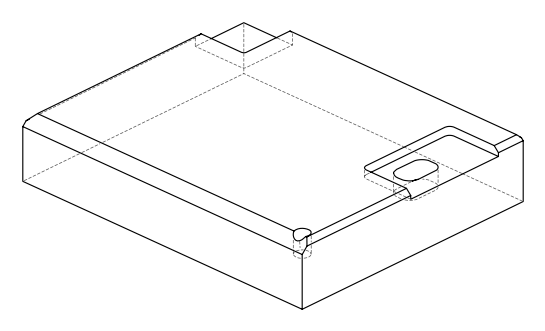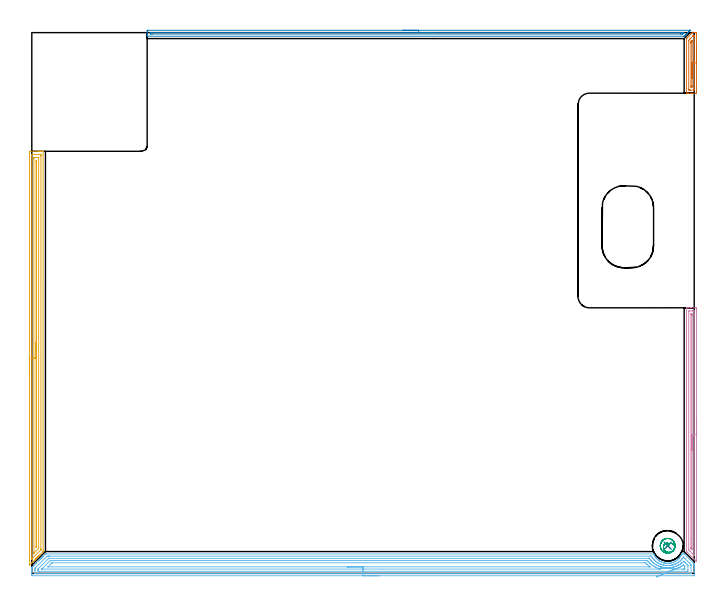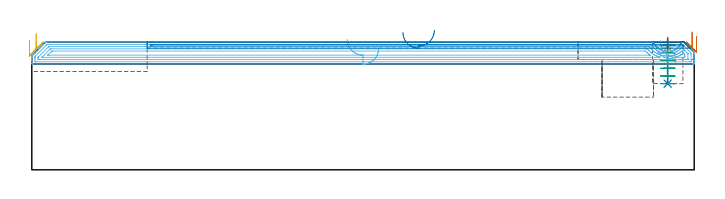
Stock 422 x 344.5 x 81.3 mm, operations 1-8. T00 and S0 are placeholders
(PLAN: 11 operations, 6 tool changes, 95.1 min)
(1 SPOT_DRILL | STEP1POCKET | NXT0321_9005460120000 | 0.05 min | 181 mm3)
(2 DRILL_BLIND_HOLE_INTO_CENTER | STEP1POCKET | NXT0301_128 | 0.12 min | 2671 mm3)
(3 MILL_ROUGH_BLIND_HOLE_CONTOUR | STEP1POCKET | NXT0201_013 | Spiral | 1.3 min | 4941 mm3)
(4 AREA_MILL | FG_CHAMFER_SURFACE | UGT0205_001 | 3.97 min | 3478 mm3)
(5 AREA_MILL_1 | FG_CHAMFER_SURFACE_1 | UGT0205_001 | 8.46 min | 10341 mm3)
(6 AREA_MILL_2 | FG_CHAMFER_SURFACE_2 | UGT0205_001 | 17.02 min | 40023 mm3)
(7 AREA_MILL_3 | FG_CHAMFER_SURFACE_3 | UGT0205_001 | 1.06 min | 874 mm3)
(8 AREA_MILL_4 | FG_CHAMFER_SURFACE_4 | UGT0205_001 | 5.66 min | 2523 mm3)
(9 MILL_CORNER_NOTCH_RECTANGULAR | CORNER_NOTCH_RECTANGULAR | UGT0201_014 | Follow Part, ap 1.5, ae 75% | 41.62 min | 103640 mm3)
(10 MILL_RECTANGULAR_POCKET | POCKET_RECTANGULAR_STRAIGHT | UGT0201_106 | Follow Part, ap 6, ae 75% | 1.69 min | 54067 mm3)
(11 MILL_SLOT | SLOT_PARTIAL_RECTANGULAR | UGT0201_132 | Follow Part, ap 3.5, ae 75% | 14.18 min | 93858 mm3)
(TOOL NXT0321_9005460120000 | NC Spot Drill, 142deg, 12mm, Carbide, Uncoated | D12 PA142 FL30 Z2)
(TOOL NXT0301_128 | Carbide Drill 12mm [861.1-1200-036A1-GP GC34] | D12 PA150 FL37.4 Z2)
(TOOL NXT0201_013 | ENDMILL 10mm | D10 FL30 Z4)
(TOOL UGT0205_001 | Chamfer Mill 20 x 3 x 45 deg. | D20 FL50 Z2)
(TOOL UGT0201_014 | End mill 6 mm | D6 FL24 Z4)
(TOOL UGT0201_106 | End Mill 24 mm | D24 FL25 Z2)
(TOOL UGT0201_132 | Carbide End Mill 14.0 | D14 FL30 Z4)
(OP 1 SPOT_DRILL)
G17 G21 G94 G90
T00 M6
G54
G17 G0 G90 X405.1 Y17.6 S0 M3
G43 Z91.3 H0
G94 G81 G98 Z78.3 F250. R84.3
G80
M5
M2
(OP 2 DRILL_BLIND_HOLE_INTO_CENTER)
G17 G21 G94 G90
T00 M6
G54
G17 G0 G90 X405.1 Y17.6 S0 M3
G43 Z91.3 H1
G94 G81 G98 Z54.9 F250. R83.3
G80
M5
M2
(OP 3 MILL_ROUGH_BLIND_HOLE_CONTOUR)
G17 G21 G94 G90
T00 M6
G54
G17 G0 G90 X405.1 Y17.6 S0 M3
G43 Z91.3 H0
Z79.4
G94 G3 X405.249 Y19.178 R0.796 F250.
X402.792 Y18.04 R2.324
X404.538 Y13.549 R3.111
X409.47 Y15.87 R3.981
X406.83 Y21.97 R4.7
X409.47 Y15.87 R-4.7
X408.15 Y18.92 R2.35
X405.1 Y17.6 R2.35
G0 Z74.5
G3 X405.249 Y19.178 R0.796
X402.792 Y18.04 R2.324
X404.538 Y13.549 R3.111
X409.47 Y15.87 R3.981
X406.83 Y21.97 R4.7
X409.47 Y15.87 R-4.7
X408.15 Y18.92 R2.35
X405.1 Y17.6 R2.35
G0 Z69.6
G3 X405.249 Y19.178 R0.796
X402.792 Y18.04 R2.324
X404.538 Y13.549 R3.111
X409.47 Y15.87 R3.981
X406.83 Y21.97 R4.7
X409.47 Y15.87 R-4.7
X408.15 Y18.92 R2.35
X405.1 Y17.6 R2.35
G0 Z64.7
G3 X405.249 Y19.178 R0.796
X402.792 Y18.04 R2.324
X404.538 Y13.549 R3.111
X409.47 Y15.87 R3.981
X406.83 Y21.97 R4.7
X409.47 Y15.87 R-4.7
X408.15 Y18.92 R2.35
X405.1 Y17.6 R2.35
G0 Z59.8
G3 X405.249 Y19.178 R0.796
X402.792 Y18.04 R2.324
X404.538 Y13.549 R3.111
X409.47 Y15.87 R3.981
X406.83 Y21.97 R4.7
X409.47 Y15.87 R-4.7
X408.15 Y18.92 R2.35
X405.1 Y17.6 R2.35
G0 Z54.9
G3 X405.249 Y19.178 R0.796
X402.792 Y18.04 R2.324
X404.538 Y13.549 R3.111
X409.47 Y15.87 R3.981
X406.83 Y21.97 R4.7
X409.47 Y15.87 R-4.7
X408.15 Y18.92 R2.35
X405.1 Y17.6 R2.35
G0 Z91.3
M5
M2
(OP 4 AREA_MILL)
G17 G21 G94 G90
T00 M6
G54
G17 G0 G90 X423.5 Y98.35 S1061 M3
G43 Z91.3 H0
Z84.9
G94 G1 Y98.312 Z84.028 F250.
Y98.198 Z83.163
Y98.009 Z82.312
Y97.747 Z81.48
Y97.413 Z80.674
Y97.01 Z79.9
Y96.541 Z79.164
Y96.01 Z78.472
Y95.421 Z77.829
Y94.778 Z77.24
Y94.086 Z76.708
Y93.35 Z76.24
Y92.576 Z75.837
Y91.77 Z75.503
Y90.938 Z75.241
Y90.086 Z75.052
Y89.221 Z74.938
Y88.35 Z74.9
Y7.735
X423.498 Y7.501
X423.133 Y7.867 Z75.267
X422.963 Y8.036 Z75.434
X422.904 Y8.095 Z75.495
X422.726 Y8.273 Z75.673
X422.667 Y8.332 Z75.73
X422.607 Y8.392 Z75.792
X422.432 Y8.568 Z75.967
X422.371 Y8.627 Z76.026
X422.31 Y8.69 Z76.089
X422.137 Y8.862 Z76.262
X422.075 Y8.923 Z76.321
X417.352 Y13.648 Z81.047
X417.174 Y13.828 Z81.225
X417.106 Y13.899 Z81.292
X417.1 Y14.337 Z81.3
Y169.051
X417.103 Y169.191 Z81.288
X417.131 Y169.2 Z81.26
X417.46 Z80.939
X417.93 Z80.469
X418.525 Z79.87
X419.71 Z78.687
X420.297 Z78.097
X422.668 Z75.728
X422.963 Y169.198 Z75.433
X423.491 Y169.192 Z74.905
X423.494 Y169.138 Z74.903
X423.499 Y168.605 Z74.901
X423.5 Y168.065 Z74.9
Y88.35
X422.086 Z76.314
X422.085 Y11.652 Z76.315
X422.075 Y11.387 Z76.325
X421.791 Y11.662 Z76.609
X421.188 Y12.262 Z77.212
X420.896 Y12.554 Z77.504
X419.114 Y14.337 Z79.286
X418.525 Y14.937 Z79.875
X418.515 Y15.229 Z79.885
X418.514 Y15.239 Z79.886
Y166.832
X418.525 Y167.19 Z79.875
X419.037 Y167.198 Z79.363
X420.811 Y167.2 Z77.589
X421.188 Y167.199 Z77.212
X421.701 Y167.197 Z76.699
X422.075 Y167.19 Z76.325
X422.085 Y166.821 Z76.315
X422.086 Y166.811 Z76.314
Y88.35
X420.672 Z77.728
X420.671 Y15.229 Z77.729
X420.67 Z77.73
X420.3 Y15.599 Z78.1
X420.041 Y15.861 Z78.359
X419.977 Y15.929 Z78.423
X419.948 Y15.963 Z78.452
X419.935 Y15.999 Z78.465
X419.933 Y16.121 Z78.467
X419.929 Y16.493 Z78.471
X419.928 Y21.984 Z78.472
X419.929 Y165.038 Z78.471
X419.931 Y165.131 Z78.469
X419.934 Y165.176 Z78.466
X419.937 Y165.19 Z78.463
X419.978 Y165.193 Z78.422
X420.139 Y165.199 Z78.261
X420.3 Y165.2 Z78.1
X420.461 Y165.198 Z77.939
X420.569 Y165.195 Z77.831
X420.653 Y165.19 Z77.747
X420.665 Y165.178 Z77.735
X420.667 Y165.161 Z77.733
X420.67 Y165.038 Z77.73
X420.671 Y164.665 Z77.729
X420.672 Y164.146 Z77.728
Y88.35
Y87.478 Z77.766
Y86.613 Z77.88
Y85.762 Z78.069
Y84.93 Z78.331
Y84.124 Z78.665
Y83.35 Z79.068
Y82.614 Z79.537
Y81.922 Z80.068
Y81.279 Z80.657
Y80.689 Z81.301
Y80.158 Z81.993
Y79.69 Z82.728
Y79.287 Z83.502
Y78.953 Z84.308
Y78.691 Z85.14
Y78.502 Z85.992
Y78.388 Z86.857
Y78.35 Z87.728
G0 Z91.3
M5
M2
(OP 5 AREA_MILL_1)
G17 G21 G94 G90
T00 M6
G54
G17 G0 G90 X-1.5 Y127.05 S1061 M3
G43 Z91.3 H0
Z82.6
G94 G1 Y127.088 Z81.728 F250.
Y127.202 Z80.864
Y127.391 Z80.012
Y127.653 Z79.18
Y127.987 Z78.374
Y128.39 Z77.6
Y128.858 Z76.864
Y129.39 Z76.172
Y129.979 Z75.529
Y130.622 Z74.94
Y131.314 Z74.408
Y132.05 Z73.94
Y132.824 Z73.537
Y133.63 Z73.203
Y134.462 Z72.941
Y135.313 Z72.752
Y136.178 Z72.638
Y137.05 Z72.6
Y267.804
X-1.499 Y268.29 Z72.601
X-1.496 Y268.692 Z72.602
X-1.492 Y268.89 Z72.605
X-1.1 Y268.9 Z72.997
X4.167 Z78.261
X4.722 Z78.819
X5.044 Z79.14
X5.6 Z79.696
X5.922 Z80.017
X6.566 Z80.666
X6.907 Z81.006
X7.055 Y268.897 Z81.148
X7.198 Y268.89 Z81.288
X7.2 Y268.736 Z81.3
Y14.738
X7.195 Y13.93 Z81.294
X7.193 Y13.899 Z81.292
X7.144 Y13.845 Z81.243
X6.8 Y13.499 Z80.897
X4.606 Y11.303 Z78.701
X4.468 Y11.167 Z78.566
X4.307 Y11.006 Z78.404
X4.167 Y10.864 Z78.262
X4.022 Y10.72 Z78.119
X3.875 Y10.574 Z77.973
X3.728 Y10.425 Z77.823
X3.575 Y10.274 Z77.673
X3.444 Y10.142 Z77.541
X3.289 Y9.986 Z77.384
X3.129 Y9.828 Z77.227
X3.012 Y9.711 Z77.11
X2.85 Y9.547 Z76.945
X2.682 Y9.381 Z76.78
X2.411 Y9.11 Z76.509
X2.237 Y8.935 Z76.333
X1.669 Y8.369 Z75.769
X0.948 Y7.648 Z75.047
X0.004 Y6.703 Z74.102
X-1.337 Y5.364 Z72.763
X-1.493 Y5.219 Z72.606
X-1.5 Y5.364 Z72.6
Y5.385
Y137.05
X-0.086 Z74.014
X-0.085 Y266.365 Z74.015
X-0.084 Y266.504 Z74.016
X-0.079 Y266.872 Z74.021
X0.275 Y266.891 Z74.375
X0.656 Y266.897 Z74.756
X1.145 Y266.9 Z75.245
X1.533 Z75.633
X5.044 Z79.144
X5.534 Z79.634
X5.713 Y266.897 Z79.813
X5.743 Y266.895 Z79.843
X5.77 Y266.891 Z79.87
X5.779 Y266.856 Z79.879
X5.783 Y266.645 Z79.883
X5.785 Y266.504 Z79.885
X5.786 Y265.75 Z79.886
Y15.631
X5.784 Y15.254 Z79.884
X5.782 Y15.066 Z79.882
X5.779 Y14.973 Z79.879
X5.774 Y14.935 Z79.874
X5.752 Y14.911 Z79.852
X5.587 Y14.738 Z79.687
X0.232 Y9.381 Z74.332
X0.079 Y9.231 Z74.179
X0. Y9.155 Z74.1
X-0.074 Y9.088 Z74.026
X-0.079 Z74.021
X-0.081 Y9.134 Z74.019
X-0.084 Y9.241 Z74.016
X-0.085 Y9.381 Z74.015
X-0.086 Y9.861 Z74.014
Y137.05
X1.328 Z75.428
Y264.034
X1.329 Y264.719 Z75.429
X1.331 Y264.823 Z75.431
X1.334 Y264.873 Z75.434
X1.336 Y264.89 Z75.436
X1.36 Y264.895 Z75.46
X1.533 Y264.898 Z75.633
X2.233 Y264.9 Z76.333
X3.111 Z77.211
X3.989 Z78.089
X4.167 Y264.897 Z78.267
X4.344 Y264.892 Z78.444
X4.363 Y264.89 Z78.463
X4.366 Y264.878 Z78.466
X4.369 Y264.843 Z78.469
X4.371 Y264.788 Z78.471
Y264.719
Y16.524
X4.37 Y16.317 Z78.47
X4.367 Y16.107 Z78.467
X4.364 Y15.975 Z78.464
X4.313 Y15.921 Z78.413
X4.167 Y15.767 Z78.267
X1.352 Y12.952 Z75.452
X1.342 Y12.948 Z75.442
X1.335 Y12.947 Z75.435
X1.332 Y12.952 Z75.432
X1.33 Y12.969 Z75.43
X1.329 Y13.16 Z75.429
X1.328 Y137.05 Z75.428
X2.743 Z76.843
Y262.378
X2.744 Y262.594 Z76.844
X2.747 Y262.705 Z76.847
X2.755 Y262.89 Z76.855
X2.85 Y262.891 Z76.95
X2.945 Y262.89 Z77.045
X2.953 Y262.705 Z77.053
X2.955 Y262.596 Z77.055
X2.957 Y262.378 Z77.057
Y262.04
Y17.754
X2.956 Y17.416 Z77.056
X2.954 Y17.198 Z77.054
X2.95 Y17.027 Z77.05
X2.88 Y16.94 Z76.98
X2.823 Y16.875 Z76.923
X2.787 Y16.838 Z76.887
X2.76 Y16.816 Z76.86
X2.751 Y16.811 Z76.851
X2.749 Y16.821 Z76.849
X2.745 Y16.921 Z76.845
X2.743 Y17.079 Z76.843
Y137.05
Y137.922 Z76.881
Y138.786 Z76.995
Y139.638 Z77.183
Y140.47 Z77.446
Y141.276 Z77.78
Y142.05 Z78.182
Y142.786 Z78.651
Y143.478 Z79.182
Y144.121 Z79.772
Y144.71 Z80.415
Y145.241 Z81.107
Y145.71 Z81.843
Y146.113 Z82.616
Y146.447 Z83.422
Y146.709 Z84.254
Y146.898 Z85.106
Y147.012 Z85.971
Y147.05 Z86.843
G0 Z91.3
M5
M2
(OP 6 AREA_MILL_2)
G17 G21 G94 G90
T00 M6
G54
G17 G0 G90 X221. Y-1.5 S1061 M3
G43 Z91.3 H0
Z77.4
G94 G1 X220.962 Z76.528 F250.
X220.848 Z75.664
X220.659 Z74.812
X220.397 Z73.98
X220.063 Z73.174
X219.66 Z72.4
X219.192 Z71.664
X218.66 Z70.972
X218.071 Z70.329
X217.428 Z69.74
X216.736 Z69.208
X216. Z68.74
X215.226 Z68.337
X214.42 Z68.003
X213.588 Z67.741
X212.736 Z67.552
X211.872 Z67.438
X211. Z67.4
X0.618
X0.237 Y-1.496 Z67.402
X0.01 Y-1.492 Z67.404
X0. Y-1.122 Z67.774
Y0.631 Z69.525
Y1.171 Z70.068
Y1.507 Z70.403
Y2.047 Z70.943
Y2.383 Z71.278
Y3.055 Z71.955
Y3.362 Z72.261
X0.002 Y3.698 Z72.597
X0.003 Y3.7 Z72.599
X0.436 Y4.136 Z73.035
X0.618 Y4.319 Z73.216
X0.727 Y4.428 Z73.325
X1.312 Y5.012 Z73.912
X1.958 Y5.658 Z74.557
X2.851 Y6.551 Z75.451
X4.524 Y8.225 Z77.123
X4.638 Y8.339 Z77.236
X4.816 Y8.517 Z77.415
X5.085 Y8.785 Z77.683
X5.253 Y8.955 Z77.849
X5.417 Y9.118 Z78.016
X5.531 Y9.232 Z78.13
X5.691 Y9.393 Z78.288
X5.847 Y9.548 Z78.445
X5.978 Y9.679 Z78.577
X6.129 Y9.831 Z78.726
X6.277 Y9.978 Z78.875
X6.425 Y10.125 Z79.023
X6.567 Y10.269 Z79.165
X6.707 Y10.408 Z79.305
X6.871 Y10.572 Z79.47
X7.006 Y10.707 Z79.603
X7.137 Y10.837 Z79.735
X8.321 Y12.022 Z80.919
X8.658 Y12.355 Z81.255
X8.699 Y12.393 Z81.293
X8.747 Y12.394 Z81.294
X9.551 Y12.4 Z81.3
X395.922
X396.126 Y12.397 Z81.289
X396.176 Y12.298 Z81.193
X396.263 Y12.111 Z81.01
X396.285 Y12.061 Z80.96
X396.368 Y11.9 Z80.799
X396.532 Y11.584 Z80.48
X396.62 Y11.412 Z80.311
X396.883 Y10.962 Z79.861
X397.169 Y10.52 Z79.419
X397.262 Y10.398 Z79.297
X397.362 Y10.269 Z79.165
X397.488 Y10.103 Z79.002
X397.521 Y10.06 Z78.96
X397.56 Y10.013 Z78.913
X397.713 Y9.831 Z78.727
X397.881 Y9.628 Z78.526
X397.971 Y9.528 Z78.428
X398.071 Y9.418 Z78.318
X398.426 Y9.071 Z77.969
X398.793 Y8.735 Z77.634
X398.964 Y8.591 Z77.491
X399.405 Y8.259 Z77.156
X399.857 Y7.943 Z76.842
X399.942 Y7.89 Z76.789
X400.016 Y7.843 Z76.742
X400.38 Y7.633 Z76.533
X400.485 Y7.577 Z76.477
X400.75 Y7.438 Z76.335
X401.194 Y7.23 Z76.129
X401.643 Y7.042 Z75.94
X401.888 Y6.951 Z75.849
X402.211 Y6.845 Z75.744
X402.536 Y6.751 Z75.648
X402.622 Y6.731 Z75.626
X402.981 Y6.641 Z75.54
X403.429 Y6.552 Z75.45
X403.515 Y6.539 Z75.437
X403.875 Y6.484 Z75.384
X404.322 Y6.438 Z75.336
X404.429 Y6.432 Z75.33
X404.721 Y6.419 Z75.308
X404.768 Y6.415 Z75.307
X404.845 Y6.413 Z75.309
X404.867 Y6.412 Z75.308
X405.122 Y6.41 Z75.303
X405.215 Z75.299
X405.232 Y6.411
X405.295 Z75.307
X405.317 Y6.412 Z75.308
X405.411 Y6.416 Z75.31
X405.474 Y6.418 Z75.314
X405.599 Y6.424 Z75.316
X405.661 Y6.426 Z75.319
X405.976 Y6.451 Z75.346
X406.108 Y6.462 Z75.357
X406.555 Y6.52 Z75.414
X407.001 Y6.598 Z75.492
X407.448 Y6.699 Z75.593
X407.894 Y6.819 Z75.717
X407.982 Y6.847 Z75.745
X408.31 Y6.95 Z75.849
X408.786 Y7.136 Z76.034
X409.236 Y7.335 Z76.233
X409.679 Y7.556 Z76.455
X409.827 Y7.641 Z76.539
X410.18 Y7.844 Z76.741
X410.572 Y8.099 Z76.997
X410.662 Y8.164 Z77.063
X410.995 Y8.408 Z77.308
X411.25 Y8.609 Z77.509
X411.409 Y8.735 Z77.634
X411.465 Y8.783 Z77.681
X411.9 Y9.198 Z78.096
X412.321 Y9.627 Z78.527
X412.358 Y9.668 Z78.567
X412.701 Y10.088 Z78.987
X413.026 Y10.52 Z79.418
X413.251 Y10.848 Z79.746
X413.582 Y11.412 Z80.311
X413.813 Y11.855 Z80.753
X413.89 Y12.022 Z80.919
X413.957 Y12.164 Z81.062
X414.033 Y12.32 Z81.214
X414.074 Y12.397 Z81.289
X414.235 Y12.4 Z81.3
X415.129
X415.601 Y12.393 Z81.293
X415.64 Y12.357 Z81.257
X415.979 Y12.022 Z80.921
X421.822 Y6.18 Z75.077
X421.978 Y6.021 Z74.917
X421.998 Y5.992 Z74.888
X422. Y5.888 Z74.786
Y5.855 Z74.754
Y5.625 Z74.525
Y4.807 Z73.707
Y4.136 Z73.031
Y2.924 Z71.821
Y1.507 Z70.403
Y0.901 Z69.797
Y-0.852 Z68.045
X421.996 Y-1.122 Z67.775
X421.99 Y-1.492 Z67.405
X421.764 Y-1.496 Z67.402
X421.382 Y-1.5 Z67.4
X211.
Y-0.086 Z68.814
X2.405 Y-0.085 Z68.815
X2.24 Y-0.084 Z68.816
X2.052 Y-0.08 Z68.82
X2.013 Y-0.079 Z68.821
X2.008 Y-0.054 Z68.846
X2.004 Y-0.022 Z68.878
X2.001 Y0.151 Z69.051
X2. Y1.904 Z70.804
X2.002 Y2.383 Z71.283
X2.005 Y2.775 Z71.675
X2.019 Y3.259 Z72.159
X2.207 Y3.453 Z72.353
X2.405 Y3.654 Z72.554
X9.283 Y10.532 Z79.432
X9.551 Y10.798 Z79.698
X9.731 Y10.969 Z79.869
X10.445 Y10.982 Z79.882
X10.609 Y10.984 Z79.884
X11.338 Y10.986 Z79.886
X11.501
X393.852 Y10.985 Z79.885
X394.582 Y10.98 Z79.88
X394.684 Y10.979 Z79.879
X394.708 Y10.972 Z79.872
X394.734 Y10.932 Z79.832
X394.782 Y10.856 Z79.756
X394.933 Y10.609 Z79.509
X395.143 Y10.269 Z79.169
X395.475 Y9.776 Z78.676
X395.768 Y9.393 Z78.293
X396.368 Y8.688 Z77.588
X396.537 Y8.517 Z77.417
X397.262 Y7.836 Z76.736
X397.497 Y7.641 Z76.541
X398.155 Y7.153 Z76.053
X398.736 Y6.764 Z75.664
X399.049 Y6.585 Z75.485
X399.47 Y6.351 Z75.251
X399.942 Y6.123 Z75.023
X400.039 Y6.079 Z74.979
X400.483 Y5.888 Z74.788
X400.835 Y5.751 Z74.651
X401.059 Y5.669 Z74.569
X401.729 Y5.463 Z74.363
X402.314 Y5.314 Z74.214
X402.622 Y5.247 Z74.147
X402.731 Y5.226 Z74.126
X403.469 Y5.102 Z74.002
X403.515 Y5.096 Z73.996
X403.945 Y5.054 Z73.954
X404.407 Y5.013 Z73.913
X404.428 Y5.012 Z73.912
X405.302 Y4.993 Z73.893
X405.321
X405.806 Y5.012 Z73.912
X406.166 Y5.041 Z73.941
X406.195 Y5.044 Z73.944
X406.96 Y5.138 Z74.038
X407.089 Y5.156 Z74.056
X407.169 Y5.169 Z74.069
X407.533 Y5.239 Z74.139
X407.833 Y5.304 Z74.204
X407.982 Y5.339 Z74.239
X408.424 Y5.454 Z74.354
X408.875 Y5.587 Z74.487
X409.107 Y5.661 Z74.561
X409.729 Y5.888 Z74.788
X409.762 Y5.901 Z74.801
X409.769 Y5.904 Z74.804
X410.368 Y6.177 Z75.077
X410.662 Y6.323 Z75.223
X410.956 Y6.476 Z75.376
X411.471 Y6.764 Z75.664
X411.536 Y6.803 Z75.703
X411.555 Y6.816 Z75.716
X412.051 Y7.155 Z76.055
X412.449 Y7.447 Z76.347
X412.697 Y7.641 Z76.541
X413.048 Y7.929 Z76.829
X413.342 Y8.201 Z77.101
X413.503 Y8.359 Z77.259
X413.66 Y8.517 Z77.417
X413.939 Y8.807 Z77.707
X414.235 Y9.143 Z78.043
X414.349 Y9.281 Z78.181
X414.436 Y9.393 Z78.293
X414.729 Y9.786 Z78.686
X415.073 Y10.269 Z79.169
X415.095 Y10.302 Z79.202
X415.129 Y10.355 Z79.255
X415.153 Y10.381 Z79.281
X415.157 Y10.383 Z79.283
X415.163 Y10.38 Z79.28
X415.204 Y10.344 Z79.244
X415.281 Y10.269 Z79.169
X416.022 Y9.528 Z78.428
X418.786 Y6.764 Z75.664
X419.595 Y5.952 Z74.852
X419.654 Y5.888 Z74.788
X419.99 Y5.501 Z74.401
X419.996 Y5.012 Z73.912
X419.999 Y4.616 Z73.516
X420. Y0.234 Z69.134
X419.998 Y0.102 Z69.002
X419.994 Y-0.004 Z68.896
X419.99 Y-0.07 Z68.83
X419.959 Y-0.079 Z68.821
X419.595 Y-0.084 Z68.816
X419.432 Y-0.085 Z68.815
X211. Y-0.086 Z68.814
Y1.328 Z70.228
X5.085 Y1.329 Z70.229
X4.372 Y1.33 Z70.23
X4.191 Y1.332 Z70.232
X4.019 Y1.335 Z70.235
X4.01 Y1.507 Z70.407
X4.003 Y1.692 Z70.592
X4.001 Y2.383 Z71.283
X4.002 Y2.569 Z71.469
X4.01 Y2.758 Z71.658
X4.013 Y2.802 Z71.702
X4.029 Y2.821 Z71.721
X4.07 Y2.867 Z71.767
X4.191 Y2.992 Z71.892
X10.519 Y9.32 Z78.22
X10.594 Y9.393 Z78.293
X10.745 Y9.536 Z78.436
X10.772 Y9.561 Z78.461
X10.853 Y9.565 Z78.465
X10.974 Y9.569 Z78.469
X11.157 Y9.571 Z78.471
X392.795
X392.977 Y9.57 Z78.47
X393.34 Y9.565 Z78.465
X393.382 Y9.564 Z78.464
X393.391 Y9.555 Z78.455
X393.41 Y9.532 Z78.432
X393.688 Y9.139 Z78.039
X394.18 Y8.517 Z77.417
X394.582 Y8.045 Z76.945
X394.966 Y7.641 Z76.541
X395.475 Y7.163 Z76.063
X395.925 Y6.764 Z75.664
X396.368 Y6.427 Z75.327
X396.684 Y6.195 Z75.095
X397.126 Y5.888 Z74.788
X397.262 Y5.798 Z74.698
X397.52 Y5.634 Z74.534
X398.155 Y5.287 Z74.187
X398.703 Y5.012 Z73.912
X399.049 Y4.852 Z73.752
X399.346 Y4.72 Z73.62
X399.942 Y4.486 Z73.386
X400.277 Y4.369 Z73.269
X400.756 Y4.213 Z73.113
X400.835 Y4.189 Z73.089
X401.017 Y4.136 Z73.036
X401.729 Y3.962 Z72.862
X401.955 Y3.914 Z72.814
X402.622 Y3.794 Z72.694
X403.041 Y3.724 Z72.624
X403.515 Y3.67 Z72.57
X404.035 Y3.626 Z72.526
X404.409 Y3.604 Z72.504
X404.965 Y3.59 Z72.49
X405.302 Y3.585 Z72.485
X405.844 Y3.604 Z72.504
X406.195 Y3.627 Z72.527
X406.668 Y3.672 Z72.572
X407.089 Y3.721 Z72.621
X407.462 Y3.77 Z72.67
X407.982 Y3.861 Z72.761
X408.214 Y3.908 Z72.808
X408.875 Y4.06 Z72.96
X408.937 Y4.075 Z72.975
X409.168 Y4.136 Z73.036
X409.627 Y4.274 Z73.174
X409.769 Y4.32 Z73.22
X410.287 Y4.503 Z73.403
X410.662 Y4.645 Z73.545
X410.924 Y4.755 Z73.655
X411.518 Y5.012 Z73.912
X411.543 Y5.024 Z73.924
X411.555 Y5.03 Z73.93
X411.592 Y5.048 Z73.948
X412.165 Y5.349 Z74.249
X412.449 Y5.508 Z74.408
X412.691 Y5.65 Z74.55
X413.074 Y5.888 Z74.788
X413.235 Y5.993 Z74.893
X413.342 Y6.067 Z74.967
X413.75 Y6.364 Z75.264
X414.235 Y6.728 Z75.628
X414.256 Y6.744 Z75.644
X414.279 Y6.764 Z75.664
X414.728 Y7.157 Z76.057
X415.129 Y7.53 Z76.43
X415.243 Y7.641 Z76.541
X415.334 Y7.725 Z76.625
X415.35 Y7.738 Z76.638
X415.383 Y7.71 Z76.61
X415.457 Y7.641 Z76.541
X416.022 Y7.079 Z75.979
X416.337 Y6.764 Z75.664
X417.213 Y5.888 Z74.788
X417.809 Y5.29 Z74.19
X417.944 Y5.148 Z74.048
X417.976 Y5.113 Z74.013
X417.99 Y5.073 Z73.973
X417.994 Y5.012 Z73.912
X417.999 Y4.826 Z73.726
Y2.197 Z71.097
X417.99 Y1.507 Z70.407
X417.984 Y1.335 Z70.235
X416.915 Y1.329 Z70.229
X211. Y1.328 Z70.228
Y2.743 Z71.643
X6.871
X6.503 Y2.745 Z71.645
X6.441 Y2.747 Z71.647
X6.412 Y2.75 Z71.65
X6.43 Y2.774 Z71.674
X6.45 Y2.797 Z71.697
X6.689 Y3.039 Z71.939
X6.871 Y3.223 Z72.123
X11.338 Y7.689 Z76.589
X11.758 Y8.105 Z77.005
X11.792 Y8.135 Z77.035
X11.81 Y8.149 Z77.049
X11.837 Y8.151 Z77.051
X11.968 Y8.155 Z77.055
X12.231 Y8.157 Z77.057
X391.375
X391.902 Y8.155 Z77.055
X392.077 Y8.153 Z77.053
X392.138 Y8.15 Z77.05
X392.165 Y8.14 Z77.04
X392.188 Y8.115 Z77.015
X392.278 Y8.01 Z76.91
X392.589 Y7.641 Z76.541
X392.795 Y7.401 Z76.301
X393.395 Y6.764 Z75.664
X393.688 Y6.488 Z75.388
X394.355 Y5.888 Z74.788
X394.582 Y5.71 Z74.61
X395.363 Y5.122 Z74.022
X395.475 Y5.046 Z73.946
X395.526 Y5.012 Z73.912
X396.034 Y4.683 Z73.583
X396.368 Y4.482 Z73.382
X396.992 Y4.136 Z73.036
X397.262 Y3.996 Z72.896
X397.552 Y3.851 Z72.751
X398.155 Y3.582 Z72.482
X398.932 Y3.259 Z72.159
X399.049 Y3.215 Z72.115
X399.121 Y3.189 Z72.089
X399.526 Y3.057 Z71.957
X399.942 Y2.928 Z71.828
X400.482 Y2.764 Z71.664
X400.518 Y2.751 Z71.651
X400.494 Y2.747 Z71.647
X400.467 Y2.745 Z71.645
X400.119 Y2.743 Z71.643
X399.942
X211.
Y4.157 Z73.057
X10.422 Y4.158 Z73.058
X10.286 Y4.164 Z73.064
X10.289 Y4.18 Z73.08
X10.295 Y4.19 Z73.09
X10.339 Y4.239 Z73.139
X12.231 Y6.133 Z75.033
X12.551 Y6.451 Z75.351
X12.745 Y6.639 Z75.539
X12.817 Y6.707 Z75.607
X12.857 Y6.736 Z75.636
X13.146 Y6.743 Z75.643
X390.137
X391.008 Y6.736 Z75.636
X391.822 Y5.888 Z74.788
X391.902 Y5.809 Z74.709
X392.773 Y5.012 Z73.912
X392.795 Y4.993 Z73.893
X392.91 Y4.899 Z73.799
X393.839 Y4.201 Z73.101
X393.861 Y4.18 Z73.08
X393.876 Y4.166 Z73.066
X393.862 Y4.164 Z73.064
X393.688 Y4.158 Z73.058
X393.667 Y4.157 Z73.057
X211.
X210.128 Z73.095
X209.264 Z73.209
X208.412 Z73.398
X207.58 Z73.66
X206.774 Z73.994
X206. Z74.397
X205.264 Z74.865
X204.572 Z75.396
X203.929 Z75.986
X203.34 Z76.629
X202.808 Z77.321
X202.34 Z78.057
X201.937 Z78.831
X201.603 Z79.637
X201.341 Z80.469
X201.152 Z81.32
X201.038 Z82.185
X201. Z83.057
G0 Z91.3
X397.758 Y-2.334
Z77.308
G1 X398.083 Y-2.195 Z76.511
X398.471 Y-2.029 Z75.747
X398.919 Y-1.838 Z75.023
X399.423 Y-1.624 Z74.344
X399.98 Y-1.386 Z73.716
X400.584 Y-1.128 Z73.142
X401.233 Y-0.852 Z72.629
X401.92 Y-0.559 Z72.178
X402.641 Y-0.252 Z71.795
X403.39 Y0.068 Z71.481
X404.161 Y0.396 Z71.239
X404.948 Y0.732 Z71.071
X405.746 Y1.072 Z70.979
X406.549 Y1.415 Z70.962
X407.349 Y1.756 Z71.022
X408.142 Y2.094 Z71.157
X408.921 Y2.426 Z71.367
X409.68 Y2.75 Z71.65
X409.719 Y2.766 Z71.666
X409.744 Y2.776 Z71.676
X409.769 Y2.783 Z71.683
X410.143 Y2.892 Z71.792
X410.352 Y2.956 Z71.856
X410.662 Y3.053 Z71.953
X410.819 Y3.106 Z72.006
X411.256 Y3.259 Z72.159
X411.472 Y3.341 Z72.241
X411.555 Y3.375 Z72.275
X412.096 Y3.605 Z72.505
X412.449 Y3.762 Z72.662
X412.707 Y3.882 Z72.782
X413.221 Y4.136 Z73.036
X413.3 Y4.177 Z73.077
X413.342 Y4.199 Z73.099
X413.863 Y4.501 Z73.401
X414.235 Y4.726 Z73.626
X414.412 Y4.839 Z73.739
X414.674 Y5.012 Z73.912
X415.182 Y5.364 Z74.264
X415.223 Y5.389 Z74.289
X415.241 Y5.399 Z74.299
X415.252 Y5.389 Z74.289
X415.384 Y5.263 Z74.163
X415.637 Y5.012 Z73.912
X415.801 Y4.844 Z73.744
X415.928 Y4.711 Z73.611
X415.99 Y4.636 Z73.536
X416. Y4.136 Z73.036
Y3.281 Z72.181
Y3.259 Z72.159
X415.996 Y2.832 Z71.732
X415.994 Y2.779 Z71.679
X415.991 Y2.757 Z71.657
X415.969 Y2.75 Z71.65
X415.831 Y2.746 Z71.646
X415.654 Y2.744 Z71.644
X415.129 Y2.743 Z71.643
X414.762
X410.296
X410.144
X409.769 Y2.744 Z71.644
X409.741 Y2.745 Z71.645
X409.68 Y2.75 Z71.65
X408.817 Y2.816 Z71.754
X407.965 Y2.881 Z71.934
X407.133 Y2.945 Z72.187
X406.326 Y3.007 Z72.512
X405.55 Y3.066 Z72.906
X404.811 Y3.123 Z73.367
X404.115 Y3.176 Z73.89
X403.467 Y3.226 Z74.472
X402.873 Y3.272 Z75.109
X402.336 Y3.313 Z75.795
X401.86 Y3.349 Z76.526
X401.45 Y3.381 Z77.295
X401.109 Y3.407 Z78.097
X400.838 Y3.428 Z78.927
X400.64 Y3.443 Z79.776
X400.517 Y3.452 Z80.64
X400.47 Y3.456 Z81.511
X400.498 Y3.454 Z82.383
G0 Z91.3
M5
M2
(OP 7 AREA_MILL_3)
G17 G21 G94 G90
T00 M6
G54
G17 G0 G90 X423.5 Y335.2 S1061 M3
G43 Z91.3 H0
Z84.9
G94 G1 Y335.162 Z84.028 F250.
Y335.048 Z83.163
Y334.859 Z82.312
Y334.597 Z81.48
Y334.263 Z80.674
Y333.86 Z79.9
Y333.392 Z79.164
Y332.86 Z78.472
Y332.271 Z77.829
Y331.628 Z77.24
Y330.936 Z76.708
Y330.2 Z76.24
Y329.426 Z75.837
Y328.62 Z75.503
Y327.788 Z75.241
Y326.936 Z75.052
Y326.072 Z74.938
Y325.2 Z74.9
Y306.838
X423.499 Y306.487 Z74.901
X423.494 Y305.954 Z74.903
X423.491 Y305.908 Z74.905
X422.963 Y305.9 Z75.433
X421.188 Z77.207
X420.581 Z77.816
X420.3 Z78.097
X418.525 Z79.87
X417.963 Z80.436
X417.44 Z80.959
X417.129 Z81.261
X417.103 Y305.909 Z81.288
X417.1 Y306.041 Z81.3
Y340.349
X417.105 Y340.704 Z81.291
X417.231 Y340.832 Z81.166
X417.632 Y341.232 Z80.768
X420.313 Y343.913 Z78.087
X420.61 Y344.21 Z77.789
X420.744 Y344.344 Z77.653
X420.894 Y344.49 Z77.504
X420.96 Y344.5 Z77.44
X422.4 Z75.999
X422.963 Z75.433
X423.244 Z75.153
X423.491 Y344.498 Z74.905
X423.5 Y344.359 Z74.9
Y325.2
X422.086 Z76.314
Y308.259
X422.075 Y307.91 Z76.325
X421.553 Y307.902 Z76.847
X419.78 Y307.9 Z78.62
X419.412 Y307.901 Z78.988
X418.889 Y307.903 Z79.511
X418.525 Y307.91 Z79.875
X418.515 Y308.269 Z79.885
X418.514 Y308.279 Z79.886
X418.515 Y339.468 Z79.885
X418.525 Y339.663 Z79.875
X419.306 Y340.456 Z79.094
X420.981 Y342.131 Z77.419
X421.085 Y342.235 Z77.315
X421.188 Y342.336 Z77.212
X421.327 Y342.468 Z77.073
X421.352 Y342.49 Z77.048
X421.383 Y342.494 Z77.017
X421.448 Y342.497 Z76.952
X421.71 Y342.498 Z76.69
X422.075 Y342.49 Z76.325
X422.085 Y342.131 Z76.315
X422.086 Y342.121 Z76.314
Y325.2
X420.672 Z77.728
X420.671 Y310.57 Z77.729
X420.669 Y310.051 Z77.731
X420.667 Y309.959 Z77.733
X420.665 Y309.92 Z77.735
X420.6 Y309.91 Z77.8
X420.448 Y309.902 Z77.952
X420.3 Y309.901 Z78.1
X420.15 Z78.25
X420.049 Y309.904 Z78.351
X419.97 Y309.91 Z78.43
X419.935 Y309.914 Z78.465
X419.934 Y309.928 Z78.466
X419.931 Y310.051 Z78.469
X419.929 Y310.424 Z78.471
Y337.676
X419.93 Y338.047 Z78.47
X419.934 Y338.567 Z78.466
X419.935 Y338.609 Z78.465
X419.958 Y338.647 Z78.442
X420.013 Y338.708 Z78.387
X420.085 Y338.783 Z78.315
X420.57 Y339.271 Z77.83
X420.619 Y339.316 Z77.781
X420.662 Y339.353 Z77.738
X420.665 Z77.735
X420.667 Y339.341 Z77.733
X420.67 Y339.307 Z77.73
X420.671 Y339.194 Z77.729
X420.672 Y339.085 Z77.728
Y325.2
Y324.328 Z77.766
Y323.464 Z77.88
Y322.612 Z78.069
Y321.78 Z78.332
Y320.974 Z78.665
Y320.2 Z79.068
Y319.464 Z79.537
Y318.772 Z80.068
Y318.129 Z80.657
Y317.54 Z81.301
Y317.008 Z81.993
Y316.54 Z82.728
Y316.137 Z83.502
Y315.803 Z84.308
Y315.541 Z85.14
Y315.352 Z85.992
Y315.238 Z86.857
Y315.2 Z87.728
G0 Z91.3
M5
M2
(OP 8 AREA_MILL_4)
G17 G21 G94 G90
T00 M6
G54
G17 G0 G90 X236.45 Y346. S1061 M3
G43 Z91.3 H0
Z87.5
G94 G1 X236.488 Z86.629 F250.
X236.602 Z85.764
X236.791 Z84.912
X237.053 Z84.08
X237.387 Z83.274
X237.79 Z82.5
X238.258 Z81.764
X238.79 Z81.072
X239.379 Z80.429
X240.022 Z79.84
X240.714 Z79.309
X241.45 Z78.84
X242.224 Z78.437
X243.03 Z78.103
X243.862 Z77.841
X244.713 Z77.652
X245.578 Z77.538
X246.45 Z77.5
X419.166
X419.383 Y345.995 Z77.502
X419.384 Y345.994 Z77.504
X419.383 Y345.982 Z77.516
X418.973 Y345.573 Z77.927
X418.836 Y345.434 Z78.063
X418.788 Y345.387 Z78.112
X418.586 Y345.186 Z78.313
X418.539 Y345.138 Z78.359
X418.49 Y345.089 Z78.41
X418.291 Y344.891 Z78.608
X418.243 Y344.841 Z78.656
X418.192 Y344.792 Z78.707
X417.996 Y344.595 Z78.904
X417.946 Y344.545 Z78.952
X417.895 Y344.494 Z79.005
X417.7 Y344.3 Z79.199
X417.65 Y344.248 Z79.249
X417.597 Y344.196 Z79.302
X417.405 Y344.004 Z79.495
X417.353 Y343.952 Z79.545
X417.299 Y343.899 Z79.6
X417.109 Y343.709 Z79.79
X417.057 Y343.655 Z79.842
X417.002 Y343.601 Z79.898
X416.814 Y343.413 Z80.086
X416.76 Y343.359 Z80.138
X416.704 Y343.304 Z80.195
X416.518 Y343.118 Z80.381
X416.464 Y343.062 Z80.435
X416.406 Y343.006 Z80.493
X416.223 Y342.822 Z80.676
X416.167 Y342.766 Z80.731
X416.109 Y342.708 Z80.79
X415.978 Y342.577 Z80.921
X415.713 Y342.313 Z81.185
X415.603 Y342.205 Z81.291
X415.216 Y342.2 Z81.3
X73.666
X73.51 Y342.203 Z81.288
X73.507 Y342.243 Z81.249
X73.5 Y342.62 Z80.879
Y342.994 Z80.505
Y343.655 Z79.84
Y344.875 Z78.622
X73.503 Y345.434 Z78.06
X73.508 Y345.991 Z77.505
X73.552 Y345.993 Z77.503
X74.112 Y346. Z77.5
X246.45
Y344.586 Z78.914
X414.323
X415.178 Y344.582 Z78.918
X415.216 Y344.579 Z78.921
X415.483 Y344.545 Z78.955
X415.353 Y344.408 Z79.092
X415.216 Y344.267 Z79.233
X414.907 Y343.963 Z79.537
X414.593 Y343.655 Z79.845
X414.358 Y343.62 Z79.88
X414.323 Y343.618 Z79.882
X413.471 Y343.614 Z79.886
X413.43
X76.832
X75.937 Y343.617 Z79.883
X75.898 Y343.619 Z79.881
X75.51 Y343.655 Z79.845
X75.505 Y344.047 Z79.453
X75.51 Y344.545 Z78.955
X75.862 Y344.581 Z78.919
X75.898 Y344.583 Z78.917
X76.75 Y344.586 Z78.914
X246.45
X247.322 Z78.952
X248.186 Z79.066
X249.038 Z79.255
X249.87 Z79.517
X250.676 Z79.851
X251.45 Z80.254
X252.186 Z80.723
X252.878 Z81.254
X253.521 Z81.843
X254.11 Z82.486
X254.641 Z83.179
X255.11 Z83.914
X255.513 Z84.688
X255.847 Z85.494
X256.109 Z86.326
X256.298 Z87.178
X256.412 Z88.043
X256.45 Z88.914
G0 Z91.3
M5
M2
